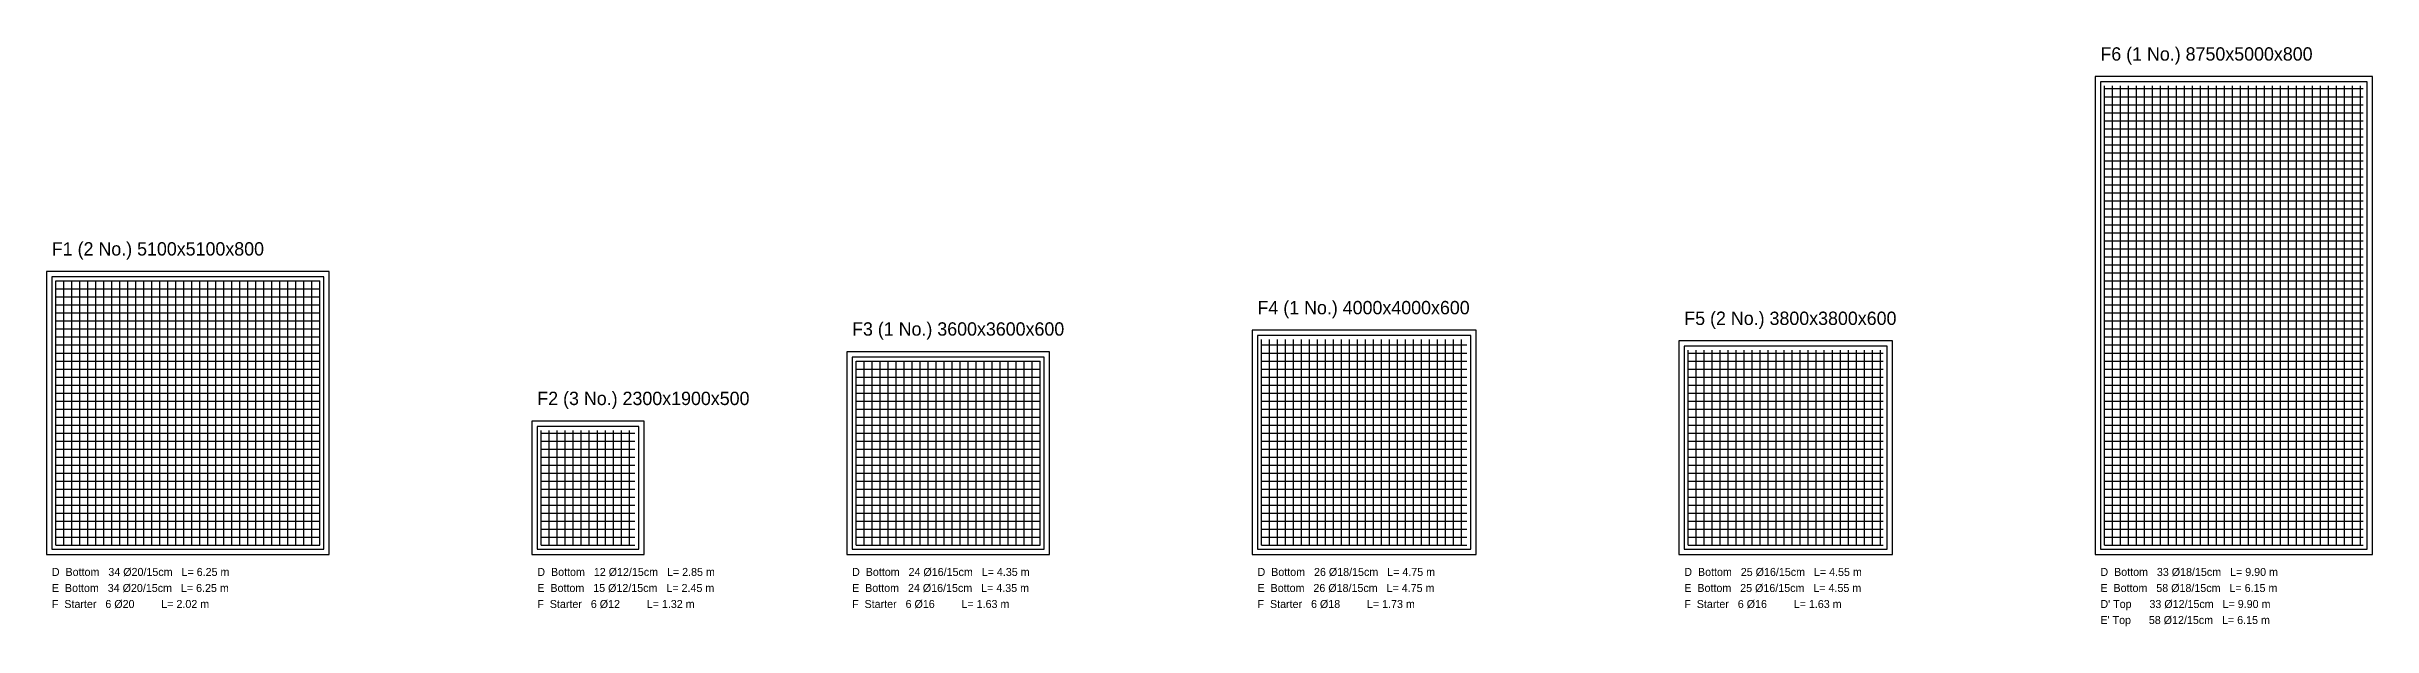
# Model space of a CAD drawing. Header units: metres. Extents: x 0.9 to 85.7, y -0.4 to 11.
# Drawn here: x 0.9 to 44.5, y -0.45 to 10.41 of the extents above; entities that cross this region are included whole.
import ezdxf

# ---------------------------------------------------------------- set-up
doc = ezdxf.new("R2010")
doc.units = ezdxf.units.M
for name, color, linetype in [('BAR-BOTTOM', 3, 'Continuous'), ('BAR-TOP', 6, 'Continuous'), ('BLINDING', 1, 'Continuous'), ('CONCRETE', 7, 'Continuous'), ('TEXT', 2, 'Continuous')]:
    doc.layers.add(name, color=color, linetype=linetype)

msp = doc.modelspace()

# ---------------------------------------------------------------- linework, layer by layer
at = {"layer": 'BAR-BOTTOM'}
for p, q in [((39.475, 1.075), (39.475, 9.675)), ((39.475, 9.625), (44.325, 9.625)), ((39.625, 1.075), (39.625, 9.675)), ((39.775, 1.075), (39.775, 9.675)), ((39.925, 1.075), (39.925, 9.675)), ((40.075, 1.075), (40.075, 9.675)), ((40.225, 1.075), (40.225, 9.675)), ((40.375, 1.075), (40.375, 9.675)), ((40.525, 1.075), (40.525, 9.675)), ((40.675, 1.075), (40.675, 9.675)), ((40.825, 1.075), (40.825, 9.675)), ((40.975, 1.075), (40.975, 9.675)), ((41.125, 1.075), (41.125, 9.675)), ((41.275, 1.075), (41.275, 9.675)), ((41.425, 1.075), (41.425, 9.675)), ((41.575, 1.075), (41.575, 9.675)), ((41.725, 1.075), (41.725, 9.675)), ((41.875, 1.075), (41.875, 9.675)), ((42.025, 1.075), (42.025, 9.675)), ((42.175, 1.075), (42.175, 9.675)), ((42.325, 1.075), (42.325, 9.675)), ((42.475, 1.075), (42.475, 9.675)), ((42.625, 1.075), (42.625, 9.675)), ((42.775, 1.075), (42.775, 9.675)), ((42.925, 1.075), (42.925, 9.675)), ((43.075, 1.075), (43.075, 9.675)), ((43.225, 1.075), (43.225, 9.675)), ((43.375, 1.075), (43.375, 9.675)), ((43.525, 1.075), (43.525, 9.675)), ((43.675, 1.075), (43.675, 9.675)), ((43.825, 1.075), (43.825, 9.675)), ((43.975, 1.075), (43.975, 9.675)), ((44.125, 1.075), (44.125, 9.675)), ((44.275, 1.075), (44.275, 9.675)), ((39.475, 9.475), (44.325, 9.475)), ((39.475, 9.325), (44.325, 9.325)), ((39.475, 9.175), (44.325, 9.175)), ((39.475, 9.025), (44.325, 9.025)), ((39.475, 8.875), (44.325, 8.875)), ((39.475, 8.725), (44.325, 8.725)), ((39.475, 8.575), (44.325, 8.575)), ((39.475, 8.425), (44.325, 8.425)), ((39.475, 8.275), (44.325, 8.275)), ((39.475, 8.125), (44.325, 8.125)), ((39.475, 7.975), (44.325, 7.975)), ((39.475, 7.825), (44.325, 7.825)), ((39.475, 7.675), (44.325, 7.675)), ((39.475, 7.525), (44.325, 7.525)), ((39.475, 7.375), (44.325, 7.375)), ((39.475, 7.225), (44.325, 7.225)), ((39.475, 7.075), (44.325, 7.075)), ((39.475, 6.925), (44.325, 6.925)), ((39.475, 6.775), (44.325, 6.775)), ((39.475, 6.625), (44.325, 6.625)), ((39.475, 6.475), (44.325, 6.475)), ((39.475, 6.325), (44.325, 6.325)), ((39.475, 6.175), (44.325, 6.175)), ((1.075, 1.075), (1.075, 6.025)), ((1.075, 6.025), (6.025, 6.025)), ((1.075, 5.875), (6.025, 5.875)), ((1.075, 5.725), (6.025, 5.725)), ((1.225, 1.075), (1.225, 6.025)), ((1.375, 1.075), (1.375, 6.025)), ((1.525, 1.075), (1.525, 6.025)), ((1.675, 1.075), (1.675, 6.025)), ((1.825, 1.075), (1.825, 6.025)), ((1.975, 1.075), (1.975, 6.025)), ((2.125, 1.075), (2.125, 6.025)), ((2.275, 1.075), (2.275, 6.025)), ((2.425, 1.075), (2.425, 6.025)), ((2.575, 1.075), (2.575, 6.025)), ((2.725, 1.075), (2.725, 6.025)), ((2.875, 1.075), (2.875, 6.025)), ((3.025, 1.075), (3.025, 6.025)), ((3.175, 1.075), (3.175, 6.025)), ((3.325, 1.075), (3.325, 6.025)), ((3.475, 1.075), (3.475, 6.025)), ((3.625, 1.075), (3.625, 6.025)), ((3.775, 1.075), (3.775, 6.025)), ((3.925, 1.075), (3.925, 6.025)), ((4.075, 1.075), (4.075, 6.025)), ((4.225, 1.075), (4.225, 6.025)), ((4.375, 1.075), (4.375, 6.025)), ((4.525, 1.075), (4.525, 6.025)), ((4.675, 1.075), (4.675, 6.025)), ((4.825, 1.075), (4.825, 6.025)), ((4.975, 1.075), (4.975, 6.025)), ((5.125, 1.075), (5.125, 6.025)), ((5.275, 1.075), (5.275, 6.025)), ((5.425, 1.075), (5.425, 6.025)), ((5.575, 1.075), (5.575, 6.025)), ((5.725, 1.075), (5.725, 6.025)), ((5.875, 1.075), (5.875, 6.025)), ((6.025, 1.075), (6.025, 6.025)), ((39.475, 6.025), (44.325, 6.025)), ((39.475, 5.875), (44.325, 5.875)), ((39.475, 5.725), (44.325, 5.725)), ((1.075, 5.575), (6.025, 5.575)), ((1.075, 5.425), (6.025, 5.425)), ((1.075, 5.275), (6.025, 5.275)), ((39.475, 5.575), (44.325, 5.575)), ((39.475, 5.425), (44.325, 5.425)), ((39.475, 5.275), (44.325, 5.275)), ((1.075, 5.125), (6.025, 5.125)), ((1.075, 4.975), (6.025, 4.975)), ((1.075, 4.825), (6.025, 4.825)), ((23.675, 1.075), (23.675, 4.925)), ((23.675, 4.825), (27.525, 4.825)), ((23.825, 1.075), (23.825, 4.925)), ((23.975, 1.075), (23.975, 4.925)), ((24.125, 1.075), (24.125, 4.925)), ((24.275, 1.075), (24.275, 4.925)), ((24.425, 1.075), (24.425, 4.925)), ((24.575, 1.075), (24.575, 4.925)), ((24.725, 1.075), (24.725, 4.925)), ((24.875, 1.075), (24.875, 4.925)), ((25.025, 1.075), (25.025, 4.925)), ((25.175, 1.075), (25.175, 4.925)), ((25.325, 1.075), (25.325, 4.925)), ((25.475, 1.075), (25.475, 4.925)), ((25.625, 1.075), (25.625, 4.925)), ((25.775, 1.075), (25.775, 4.925)), ((25.925, 1.075), (25.925, 4.925)), ((26.075, 1.075), (26.075, 4.925)), ((26.225, 1.075), (26.225, 4.925)), ((26.375, 1.075), (26.375, 4.925)), ((26.525, 1.075), (26.525, 4.925)), ((26.675, 1.075), (26.675, 4.925)), ((26.825, 1.075), (26.825, 4.925)), ((26.975, 1.075), (26.975, 4.925)), ((27.125, 1.075), (27.125, 4.925)), ((27.275, 1.075), (27.275, 4.925)), ((27.425, 1.075), (27.425, 4.925)), ((39.475, 5.125), (44.325, 5.125)), ((39.475, 4.975), (44.325, 4.975)), ((39.475, 4.825), (44.325, 4.825)), ((1.075, 4.675), (6.025, 4.675)), ((1.075, 4.525), (6.025, 4.525)), ((1.075, 4.375), (6.025, 4.375)), ((16.075, 1.075), (16.075, 4.525)), ((16.075, 4.525), (19.525, 4.525)), ((16.075, 4.375), (19.525, 4.375)), ((16.225, 1.075), (16.225, 4.525)), ((16.375, 1.075), (16.375, 4.525)), ((16.525, 1.075), (16.525, 4.525)), ((16.675, 1.075), (16.675, 4.525)), ((16.825, 1.075), (16.825, 4.525)), ((16.975, 1.075), (16.975, 4.525)), ((17.125, 1.075), (17.125, 4.525)), ((17.275, 1.075), (17.275, 4.525)), ((17.425, 1.075), (17.425, 4.525)), ((17.575, 1.075), (17.575, 4.525)), ((17.725, 1.075), (17.725, 4.525)), ((17.875, 1.075), (17.875, 4.525)), ((18.025, 1.075), (18.025, 4.525)), ((18.175, 1.075), (18.175, 4.525)), ((18.325, 1.075), (18.325, 4.525)), ((18.475, 1.075), (18.475, 4.525)), ((18.625, 1.075), (18.625, 4.525)), ((18.775, 1.075), (18.775, 4.525)), ((18.925, 1.075), (18.925, 4.525)), ((19.075, 1.075), (19.075, 4.525)), ((19.225, 1.075), (19.225, 4.525)), ((19.375, 1.075), (19.375, 4.525)), ((19.525, 1.075), (19.525, 4.525)), ((23.675, 4.675), (27.525, 4.675)), ((23.675, 4.525), (27.525, 4.525)), ((23.675, 4.375), (27.525, 4.375)), ((31.675, 1.075), (31.675, 4.725)), ((31.675, 4.675), (35.325, 4.675)), ((31.675, 4.525), (35.325, 4.525)), ((31.675, 4.375), (35.325, 4.375)), ((31.825, 1.075), (31.825, 4.725)), ((31.975, 1.075), (31.975, 4.725)), ((32.125, 1.075), (32.125, 4.725)), ((32.275, 1.075), (32.275, 4.725)), ((32.425, 1.075), (32.425, 4.725)), ((32.575, 1.075), (32.575, 4.725)), ((32.725, 1.075), (32.725, 4.725)), ((32.875, 1.075), (32.875, 4.725)), ((33.025, 1.075), (33.025, 4.725)), ((33.175, 1.075), (33.175, 4.725)), ((33.325, 1.075), (33.325, 4.725)), ((33.475, 1.075), (33.475, 4.725)), ((33.625, 1.075), (33.625, 4.725)), ((33.775, 1.075), (33.775, 4.725)), ((33.925, 1.075), (33.925, 4.725)), ((34.075, 1.075), (34.075, 4.725)), ((34.225, 1.075), (34.225, 4.725)), ((34.375, 1.075), (34.375, 4.725)), ((34.525, 1.075), (34.525, 4.725)), ((34.675, 1.075), (34.675, 4.725)), ((34.825, 1.075), (34.825, 4.725)), ((34.975, 1.075), (34.975, 4.725)), ((35.125, 1.075), (35.125, 4.725)), ((35.275, 1.075), (35.275, 4.725)), ((39.475, 4.675), (44.325, 4.675)), ((39.475, 4.525), (44.325, 4.525)), ((39.475, 4.375), (44.325, 4.375)), ((1.075, 4.225), (6.025, 4.225)), ((1.075, 4.075), (6.025, 4.075)), ((1.075, 3.925), (6.025, 3.925)), ((16.075, 4.225), (19.525, 4.225)), ((16.075, 4.075), (19.525, 4.075)), ((16.075, 3.925), (19.525, 3.925)), ((23.675, 4.225), (27.525, 4.225)), ((23.675, 4.075), (27.525, 4.075)), ((23.675, 3.925), (27.525, 3.925)), ((31.675, 4.225), (35.325, 4.225)), ((31.675, 4.075), (35.325, 4.075)), ((31.675, 3.925), (35.325, 3.925)), ((39.475, 4.225), (44.325, 4.225)), ((39.475, 4.075), (44.325, 4.075)), ((39.475, 3.925), (44.325, 3.925)), ((1.075, 3.775), (6.025, 3.775)), ((1.075, 3.625), (6.025, 3.625)), ((16.075, 3.775), (19.525, 3.775)), ((16.075, 3.625), (19.525, 3.625)), ((23.675, 3.775), (27.525, 3.775)), ((23.675, 3.625), (27.525, 3.625)), ((31.675, 3.775), (35.325, 3.775)), ((31.675, 3.625), (35.325, 3.625)), ((39.475, 3.775), (44.325, 3.775)), ((39.475, 3.625), (44.325, 3.625)), ((1.075, 3.475), (6.025, 3.475)), ((1.075, 3.325), (6.025, 3.325)), ((1.075, 3.175), (6.025, 3.175)), ((10.175, 1.075), (10.175, 3.225)), ((10.175, 3.175), (11.925, 3.175)), ((10.325, 1.075), (10.325, 3.225)), ((10.475, 1.075), (10.475, 3.225)), ((10.625, 1.075), (10.625, 3.225)), ((10.775, 1.075), (10.775, 3.225)), ((10.925, 1.075), (10.925, 3.225)), ((11.075, 1.075), (11.075, 3.225)), ((11.225, 1.075), (11.225, 3.225)), ((11.375, 1.075), (11.375, 3.225)), ((11.525, 1.075), (11.525, 3.225)), ((11.675, 1.075), (11.675, 3.225)), ((11.825, 1.075), (11.825, 3.225)), ((16.075, 3.475), (19.525, 3.475)), ((16.075, 3.325), (19.525, 3.325)), ((16.075, 3.175), (19.525, 3.175)), ((23.675, 3.475), (27.525, 3.475)), ((23.675, 3.325), (27.525, 3.325)), ((23.675, 3.175), (27.525, 3.175)), ((31.675, 3.475), (35.325, 3.475)), ((31.675, 3.325), (35.325, 3.325)), ((31.675, 3.175), (35.325, 3.175)), ((39.475, 3.475), (44.325, 3.475)), ((39.475, 3.325), (44.325, 3.325)), ((39.475, 3.175), (44.325, 3.175)), ((1.075, 3.025), (6.025, 3.025)), ((1.075, 2.875), (6.025, 2.875)), ((1.075, 2.725), (6.025, 2.725)), ((10.175, 3.025), (11.925, 3.025)), ((10.175, 2.875), (11.925, 2.875)), ((10.175, 2.725), (11.925, 2.725)), ((16.075, 3.025), (19.525, 3.025)), ((16.075, 2.875), (19.525, 2.875)), ((16.075, 2.725), (19.525, 2.725)), ((23.675, 3.025), (27.525, 3.025)), ((23.675, 2.875), (27.525, 2.875)), ((23.675, 2.725), (27.525, 2.725)), ((31.675, 3.025), (35.325, 3.025)), ((31.675, 2.875), (35.325, 2.875)), ((31.675, 2.725), (35.325, 2.725)), ((39.475, 3.025), (44.325, 3.025)), ((39.475, 2.875), (44.325, 2.875)), ((39.475, 2.725), (44.325, 2.725)), ((1.075, 2.575), (6.025, 2.575)), ((1.075, 2.425), (6.025, 2.425)), ((1.075, 2.275), (6.025, 2.275)), ((10.175, 2.575), (11.925, 2.575)), ((10.175, 2.425), (11.925, 2.425)), ((10.175, 2.275), (11.925, 2.275)), ((16.075, 2.575), (19.525, 2.575)), ((16.075, 2.425), (19.525, 2.425)), ((16.075, 2.275), (19.525, 2.275)), ((23.675, 2.575), (27.525, 2.575)), ((23.675, 2.425), (27.525, 2.425)), ((23.675, 2.275), (27.525, 2.275)), ((31.675, 2.575), (35.325, 2.575)), ((31.675, 2.425), (35.325, 2.425)), ((31.675, 2.275), (35.325, 2.275)), ((39.475, 2.575), (44.325, 2.575)), ((39.475, 2.425), (44.325, 2.425)), ((39.475, 2.275), (44.325, 2.275)), ((1.075, 2.125), (6.025, 2.125)), ((1.075, 1.975), (6.025, 1.975)), ((1.075, 1.825), (6.025, 1.825)), ((10.175, 2.125), (11.925, 2.125)), ((10.175, 1.975), (11.925, 1.975)), ((10.175, 1.825), (11.925, 1.825)), ((16.075, 2.125), (19.525, 2.125)), ((16.075, 1.975), (19.525, 1.975)), ((16.075, 1.825), (19.525, 1.825)), ((23.675, 2.125), (27.525, 2.125)), ((23.675, 1.975), (27.525, 1.975)), ((23.675, 1.825), (27.525, 1.825)), ((31.675, 2.125), (35.325, 2.125)), ((31.675, 1.975), (35.325, 1.975)), ((31.675, 1.825), (35.325, 1.825)), ((39.475, 2.125), (44.325, 2.125)), ((39.475, 1.975), (44.325, 1.975)), ((39.475, 1.825), (44.325, 1.825)), ((1.075, 1.675), (6.025, 1.675)), ((1.075, 1.525), (6.025, 1.525)), ((1.075, 1.375), (6.025, 1.375)), ((10.175, 1.675), (11.925, 1.675)), ((10.175, 1.525), (11.925, 1.525)), ((10.175, 1.375), (11.925, 1.375)), ((16.075, 1.675), (19.525, 1.675)), ((16.075, 1.525), (19.525, 1.525)), ((16.075, 1.375), (19.525, 1.375)), ((23.675, 1.675), (27.525, 1.675)), ((23.675, 1.525), (27.525, 1.525)), ((23.675, 1.375), (27.525, 1.375)), ((31.675, 1.675), (35.325, 1.675)), ((31.675, 1.525), (35.325, 1.525)), ((31.675, 1.375), (35.325, 1.375)), ((39.475, 1.675), (44.325, 1.675)), ((39.475, 1.525), (44.325, 1.525)), ((39.475, 1.375), (44.325, 1.375)), ((1.075, 1.225), (6.025, 1.225)), ((1.075, 1.075), (6.025, 1.075)), ((10.175, 1.225), (11.925, 1.225)), ((10.175, 1.075), (11.925, 1.075)), ((16.075, 1.225), (19.525, 1.225)), ((16.075, 1.075), (19.525, 1.075)), ((23.675, 1.225), (27.525, 1.225)), ((23.675, 1.075), (27.525, 1.075)), ((31.675, 1.225), (35.325, 1.225)), ((31.675, 1.075), (35.325, 1.075)), ((39.475, 1.225), (44.325, 1.225)), ((39.475, 1.075), (44.325, 1.075))]:
    msp.add_line(p, q, dxfattribs=at)
at = {"layer": 'BAR-TOP'}
for p, q in [((39.475, 1.075), (39.475, 9.675)), ((39.475, 9.625), (44.325, 9.625)), ((39.625, 1.075), (39.625, 9.675)), ((39.775, 1.075), (39.775, 9.675)), ((39.925, 1.075), (39.925, 9.675)), ((40.075, 1.075), (40.075, 9.675)), ((40.225, 1.075), (40.225, 9.675)), ((40.375, 1.075), (40.375, 9.675)), ((40.525, 1.075), (40.525, 9.675)), ((40.675, 1.075), (40.675, 9.675)), ((40.825, 1.075), (40.825, 9.675)), ((40.975, 1.075), (40.975, 9.675)), ((41.125, 1.075), (41.125, 9.675)), ((41.275, 1.075), (41.275, 9.675)), ((41.425, 1.075), (41.425, 9.675)), ((41.575, 1.075), (41.575, 9.675)), ((41.725, 1.075), (41.725, 9.675)), ((41.875, 1.075), (41.875, 9.675)), ((42.025, 1.075), (42.025, 9.675)), ((42.175, 1.075), (42.175, 9.675)), ((42.325, 1.075), (42.325, 9.675)), ((42.475, 1.075), (42.475, 9.675)), ((42.625, 1.075), (42.625, 9.675)), ((42.775, 1.075), (42.775, 9.675)), ((42.925, 1.075), (42.925, 9.675)), ((43.075, 1.075), (43.075, 9.675)), ((43.225, 1.075), (43.225, 9.675)), ((43.375, 1.075), (43.375, 9.675)), ((43.525, 1.075), (43.525, 9.675)), ((43.675, 1.075), (43.675, 9.675)), ((43.825, 1.075), (43.825, 9.675)), ((43.975, 1.075), (43.975, 9.675)), ((44.125, 1.075), (44.125, 9.675)), ((44.275, 1.075), (44.275, 9.675)), ((39.475, 9.475), (44.325, 9.475)), ((39.475, 9.325), (44.325, 9.325)), ((39.475, 9.175), (44.325, 9.175)), ((39.475, 9.025), (44.325, 9.025)), ((39.475, 8.875), (44.325, 8.875)), ((39.475, 8.725), (44.325, 8.725)), ((39.475, 8.575), (44.325, 8.575)), ((39.475, 8.425), (44.325, 8.425)), ((39.475, 8.275), (44.325, 8.275)), ((39.475, 8.125), (44.325, 8.125)), ((39.475, 7.975), (44.325, 7.975)), ((39.475, 7.825), (44.325, 7.825)), ((39.475, 7.675), (44.325, 7.675)), ((39.475, 7.525), (44.325, 7.525)), ((39.475, 7.375), (44.325, 7.375)), ((39.475, 7.225), (44.325, 7.225)), ((39.475, 7.075), (44.325, 7.075)), ((39.475, 6.925), (44.325, 6.925)), ((39.475, 6.775), (44.325, 6.775)), ((39.475, 6.625), (44.325, 6.625)), ((39.475, 6.475), (44.325, 6.475)), ((39.475, 6.325), (44.325, 6.325)), ((39.475, 6.175), (44.325, 6.175)), ((39.475, 6.025), (44.325, 6.025)), ((39.475, 5.875), (44.325, 5.875)), ((39.475, 5.725), (44.325, 5.725)), ((39.475, 5.575), (44.325, 5.575)), ((39.475, 5.425), (44.325, 5.425)), ((39.475, 5.275), (44.325, 5.275)), ((39.475, 5.125), (44.325, 5.125)), ((39.475, 4.975), (44.325, 4.975)), ((39.475, 4.825), (44.325, 4.825)), ((39.475, 4.675), (44.325, 4.675)), ((39.475, 4.525), (44.325, 4.525)), ((39.475, 4.375), (44.325, 4.375)), ((39.475, 4.225), (44.325, 4.225)), ((39.475, 4.075), (44.325, 4.075)), ((39.475, 3.925), (44.325, 3.925)), ((39.475, 3.775), (44.325, 3.775)), ((39.475, 3.625), (44.325, 3.625)), ((39.475, 3.475), (44.325, 3.475)), ((39.475, 3.325), (44.325, 3.325)), ((39.475, 3.175), (44.325, 3.175)), ((39.475, 3.025), (44.325, 3.025)), ((39.475, 2.875), (44.325, 2.875)), ((39.475, 2.725), (44.325, 2.725)), ((39.475, 2.575), (44.325, 2.575)), ((39.475, 2.425), (44.325, 2.425)), ((39.475, 2.275), (44.325, 2.275)), ((39.475, 2.125), (44.325, 2.125)), ((39.475, 1.975), (44.325, 1.975)), ((39.475, 1.825), (44.325, 1.825)), ((39.475, 1.675), (44.325, 1.675)), ((39.475, 1.525), (44.325, 1.525)), ((39.475, 1.375), (44.325, 1.375)), ((39.475, 1.225), (44.325, 1.225)), ((39.475, 1.075), (44.325, 1.075))]:
    msp.add_line(p, q, dxfattribs=at)
at = {"layer": 'BLINDING'}
for points in [[(39.3, 0.9), (44.5, 0.9), (44.5, 9.85), (39.3, 9.85)], [(0.9, 0.9), (6.2, 0.9), (6.2, 6.2), (0.9, 6.2)], [(23.5, 0.9), (27.7, 0.9), (27.7, 5.1), (23.5, 5.1)], [(31.5, 0.9), (35.5, 0.9), (35.5, 4.9), (31.5, 4.9)], [(15.9, 0.9), (19.7, 0.9), (19.7, 4.7), (15.9, 4.7)], [(10, 0.9), (12.1, 0.9), (12.1, 3.4), (10, 3.4)]]:
    msp.add_lwpolyline(points, close=True, dxfattribs=at)
at = {"layer": 'CONCRETE'}
for points in [[(39.4, 1), (44.4, 1), (44.4, 9.75), (39.4, 9.75)], [(1, 1), (6.1, 1), (6.1, 6.1), (1, 6.1)], [(23.6, 1), (27.6, 1), (27.6, 5), (23.6, 5)], [(31.6, 1), (35.4, 1), (35.4, 4.8), (31.6, 4.8)], [(16, 1), (19.6, 1), (19.6, 4.6), (16, 4.6)], [(10.1, 1), (12, 1), (12, 3.3), (10.1, 3.3)]]:
    msp.add_lwpolyline(points, close=True, dxfattribs=at)

# ---------------------------------------------------------------- texts
at = {"layer": 'TEXT'}
for s, height, p in [('F6 (1 No.) 8750x5000x800', 0.25, (39.4, 10.15)), ('F1 (2 No.) 5100x5100x800', 0.25, (1, 6.5)), ('F3 (1 No.) 3600x3600x600', 0.25, (16, 5)), ('F4 (1 No.) 4000x4000x600', 0.25, (23.6, 5.4)), ('F5 (2 No.) 3800x3800x600', 0.25, (31.6, 5.2)), ('F2 (3 No.) 2300x1900x500', 0.25, (10.1, 3.7)), ('D  Bottom   34 Ø20/15cm   L= 6.25 m', 0.15, (1, 0.5)), ('D  Bottom   12 Ø12/15cm   L= 2.85 m', 0.15, (10.1, 0.5)), ('D  Bottom   24 Ø16/15cm   L= 4.35 m', 0.15, (16, 0.5)), ('D  Bottom   26 Ø18/15cm   L= 4.75 m', 0.15, (23.6, 0.5)), ('D  Bottom   25 Ø16/15cm   L= 4.55 m', 0.15, (31.6, 0.5)), ('D  Bottom   33 Ø18/15cm   L= 9.90 m', 0.15, (39.4, 0.5)), ('E  Bottom   34 Ø20/15cm   L= 6.25 m', 0.15, (1, 0.2)), ('F  Starter   6 Ø20         L= 2.02 m', 0.15, (1, -0.1)), ('E  Bottom   15 Ø12/15cm   L= 2.45 m', 0.15, (10.1, 0.2)), ('F  Starter   6 Ø12         L= 1.32 m', 0.15, (10.1, -0.1)), ('E  Bottom   24 Ø16/15cm   L= 4.35 m', 0.15, (16, 0.2)), ('F  Starter   6 Ø16         L= 1.63 m', 0.15, (16, -0.1)), ('E  Bottom   26 Ø18/15cm   L= 4.75 m', 0.15, (23.6, 0.2)), ('F  Starter   6 Ø18         L= 1.73 m', 0.15, (23.6, -0.1)), ('E  Bottom   25 Ø16/15cm   L= 4.55 m', 0.15, (31.6, 0.2)), ('F  Starter   6 Ø16         L= 1.63 m', 0.15, (31.6, -0.1)), ('E  Bottom   58 Ø18/15cm   L= 6.15 m', 0.15, (39.4, 0.2)), ("D' Top      33 Ø12/15cm   L= 9.90 m", 0.15, (39.4, -0.1)), ("E' Top      58 Ø12/15cm   L= 6.15 m", 0.15, (39.4, -0.4))]:
    msp.add_text(s, height=height, dxfattribs=at).set_placement(p)

doc.saveas('drawing.dxf')
